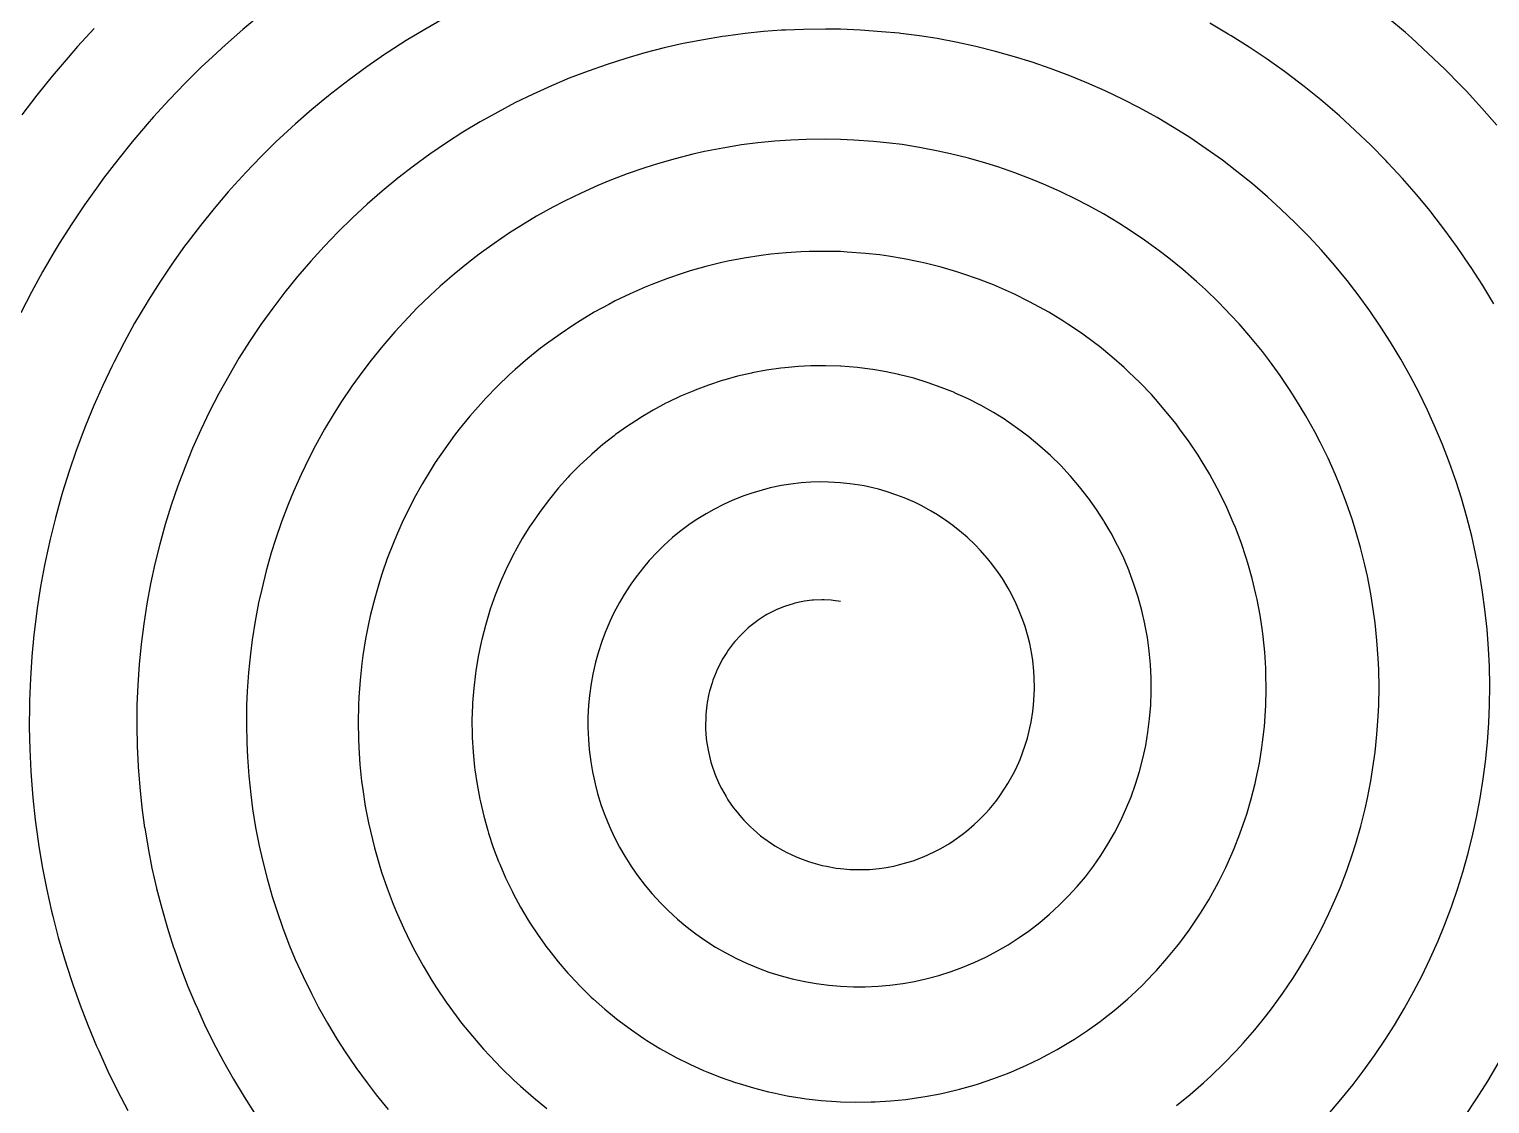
# Model space of a CAD drawing. Header units: inches. Extents: x -136 to 138, y -137 to 139.
# Drawn here: x -54.6 to 43.7, y -26.8 to 45.6 of the extents above; entities that cross this region are included whole.
import ezdxf

# ---------------------------------------------------------------- set-up
doc = ezdxf.new("R2010")
doc.units = ezdxf.units.IN
doc.header["$MEASUREMENT"] = 0
doc.linetypes.add('Continuous2', pattern=[0])
doc.layers.add('Unnamed Level 1', color=1, linetype='Continuous')

msp = doc.modelspace()

# ---------------------------------------------------------------- linework, layer by layer
at = {"layer": 'Unnamed Level 1', "color": 7, "linetype": 'Continuous2', "lineweight": -3}
for p, q in [((-39.041, 46.527), (-40.24, 45.532)), ((-26.712, 46.266), (-27.983, 45.545)), ((38.033, 45.325), (36.861, 46.321)), ((-50.253, 45.596), (-51.365, 44.38)), ((-40.24, 45.532), (-41.414, 44.506)), ((-27.983, 45.545), (-29.234, 44.789)), ((-6.421, 45.266), (-7.724, 45.093)), ((-5.175, 45.394), (-6.421, 45.266)), ((-3.979, 45.48), (-5.175, 45.394)), ((-3.7, 45.494), (-3.979, 45.48)), ((-2.501, 45.535), (-3.7, 45.494)), ((-1.001, 45.552), (-2.501, 45.535)), ((0, 45.553), (-1.001, 45.552)), ((1.34, 45.481), (0, 45.553)), ((2.77, 45.386), (1.34, 45.481)), ((3.961, 45.277), (2.77, 45.386)), ((4.07, 45.265), (3.961, 45.277)), ((5.316, 45.106), (4.07, 45.265)), ((26.111, 45.226), (24.866, 45.959)), ((38.444, 44.963), (38.033, 45.325)), ((-51.365, 44.38), (-52.013, 43.644)), ((-41.414, 44.506), (-42.561, 43.45)), ((-29.234, 44.789), (-30.465, 43.998)), ((-11.868, 44.293), (-13.167, 43.96)), ((-10.585, 44.582), (-11.868, 44.293)), ((-9.228, 44.847), (-10.585, 44.582)), ((-7.945, 45.06), (-9.228, 44.847)), ((-7.724, 45.093), (-7.945, 45.06)), ((6.502, 44.918), (5.316, 45.106)), ((7.874, 44.658), (6.502, 44.918)), ((9.114, 44.386), (7.874, 44.658)), ((10.427, 44.06), (9.114, 44.386)), ((26.3, 45.111), (26.111, 45.226)), ((27.522, 44.338), (26.3, 45.111)), ((28.72, 43.533), (27.522, 44.338)), ((39.58, 43.927), (38.444, 44.963)), ((-52.013, 43.644), (-53.076, 42.386)), ((-42.561, 43.45), (-43.016, 43.016)), ((-30.699, 43.843), (-31.903, 43.013)), ((-30.465, 43.998), (-30.699, 43.843)), ((-14.462, 43.587), (-15.718, 43.185)), ((-13.167, 43.96), (-14.462, 43.587)), ((11.71, 43.702), (10.427, 44.06)), ((12.91, 43.329), (11.71, 43.702)), ((14.179, 42.893), (12.91, 43.329)), ((29.896, 42.695), (28.72, 43.533)), ((40.688, 42.861), (39.58, 43.927)), ((-53.076, 42.386), (-54.11, 41.102)), ((-43.016, 43.016), (-44.125, 41.92)), ((-31.903, 43.013), (-33.085, 42.15)), ((-16.999, 42.734), (-18.267, 42.245)), ((-15.718, 43.185), (-16.999, 42.734)), ((15.439, 42.418), (14.179, 42.893)), ((16.597, 41.943), (15.439, 42.418)), ((30.07, 42.567), (29.896, 42.695)), ((31.218, 41.692), (30.07, 42.567)), ((41.768, 41.768), (40.688, 42.861)), ((-44.125, 41.92), (-45.205, 40.794)), ((-33.085, 42.15), (-34.244, 41.255)), ((-19.465, 41.743), (-20.7, 41.183)), ((-18.267, 42.245), (-19.465, 41.743)), ((17.825, 41.398), (16.597, 41.943)), ((19.034, 40.818), (17.825, 41.398)), ((32.341, 40.786), (31.218, 41.692)), ((42.143, 41.375), (41.768, 41.768)), ((43.184, 40.244), (42.143, 41.375)), ((-54.11, 41.102), (-55.112, 39.793)), ((-45.205, 40.794), (-46.257, 39.641)), ((-34.467, 41.076), (-35.596, 40.144)), ((-34.244, 41.255), (-34.467, 41.076)), ((-21.918, 40.586), (-23.079, 39.975)), ((-20.7, 41.183), (-21.918, 40.586)), ((20.141, 40.246), (19.034, 40.818)), ((33.438, 39.85), (32.341, 40.786)), ((-46.257, 39.641), (-46.676, 39.166)), ((-35.596, 40.144), (-36.699, 39.18)), ((-23.079, 39.975), (-24.263, 39.308)), ((21.314, 39.597), (20.141, 40.246)), ((22.467, 38.914), (21.314, 39.597)), ((33.597, 39.71), (33.438, 39.85)), ((34.664, 38.739), (33.597, 39.71)), ((44.194, 39.087), (43.184, 40.244)), ((-46.676, 39.166), (-47.685, 37.976)), ((-36.699, 39.18), (-37.776, 38.186)), ((-25.427, 38.606), (-26.534, 37.894)), ((-24.263, 39.308), (-25.427, 38.606)), ((23.515, 38.252), (22.467, 38.914)), ((35.703, 37.74), (34.664, 38.739)), ((-47.685, 37.976), (-48.665, 36.76)), ((-37.986, 37.986), (-39.03, 36.958)), ((-37.776, 38.186), (-37.986, 37.986)), ((-26.534, 37.894), (-27.655, 37.126)), ((-7.925, 37.549), (-9.163, 37.307)), ((-6.657, 37.755), (-7.925, 37.549)), ((-5.572, 37.899), (-6.657, 37.755)), ((-4.427, 38.015), (-5.572, 37.899)), ((-3.332, 38.089), (-4.427, 38.015)), ((-2.301, 38.125), (-3.332, 38.089)), ((-1.001, 38.136), (-2.301, 38.125)), ((0, 38.132), (-1.001, 38.136)), ((0.891, 38.08), (0, 38.132)), ((2.225, 37.987), (0.891, 38.08)), ((3.314, 37.882), (2.225, 37.987)), ((4.148, 37.776), (3.314, 37.882)), ((5.331, 37.589), (4.148, 37.776)), ((6.585, 37.345), (5.331, 37.589)), ((24.627, 37.504), (23.515, 38.252)), ((25.714, 36.724), (24.627, 37.504)), ((36.713, 36.713), (35.703, 37.74)), ((-48.665, 36.76), (-49.613, 35.518)), ((-39.03, 36.958), (-40.046, 35.901)), ((-27.655, 37.126), (-28.755, 36.324)), ((-12.326, 36.491), (-13.183, 36.219)), ((-11.14, 36.831), (-12.326, 36.491)), ((-9.949, 37.131), (-11.14, 36.831)), ((-9.163, 37.307), (-9.949, 37.131)), ((7.414, 37.161), (6.585, 37.345)), ((8.616, 36.861), (7.414, 37.161)), ((9.788, 36.528), (8.616, 36.861)), ((10.589, 36.276), (9.788, 36.528)), ((26.696, 35.976), (25.714, 36.724)), ((36.856, 36.562), (36.713, 36.713)), ((37.833, 35.503), (36.856, 36.562)), ((-49.613, 35.518), (-49.991, 35.004)), ((-40.046, 35.901), (-41.033, 34.816)), ((-29.8, 35.515), (-30.852, 34.651)), ((-28.755, 36.324), (-29.8, 35.515)), ((-14.358, 35.811), (-15.519, 35.365)), ((-13.183, 36.219), (-14.358, 35.811)), ((11.749, 35.876), (10.589, 36.276)), ((12.898, 35.437), (11.749, 35.876)), ((13.67, 35.118), (12.898, 35.437)), ((27.736, 35.135), (26.696, 35.976)), ((38.78, 34.418), (37.833, 35.503)), ((-49.991, 35.004), (-50.894, 33.73)), ((-41.228, 34.594), (-42.179, 33.478)), ((-41.033, 34.816), (-41.228, 34.594)), ((-30.852, 34.651), (-31.879, 33.755)), ((-17.466, 34.518), (-18.583, 33.972)), ((-16.333, 35.026), (-17.466, 34.518)), ((-15.519, 35.365), (-16.333, 35.026)), ((14.791, 34.618), (13.67, 35.118)), ((15.893, 34.083), (14.791, 34.618)), ((28.751, 34.264), (27.736, 35.135)), ((-50.894, 33.73), (-51.764, 32.432)), ((-42.179, 33.478), (-43.1, 32.335)), ((-31.879, 33.755), (-32.854, 32.854)), ((-19.375, 33.558), (-20.462, 32.952)), ((-18.583, 33.972), (-19.375, 33.558)), ((16.629, 33.7), (15.893, 34.083)), ((17.7, 33.106), (16.629, 33.7)), ((29.659, 33.437), (28.751, 34.264)), ((39.695, 33.308), (38.78, 34.418)), ((-32.854, 32.854), (-33.827, 31.9)), ((-20.462, 32.952), (-21.529, 32.31)), ((18.751, 32.477), (17.7, 33.106)), ((19.446, 32.035), (18.751, 32.477)), ((30.621, 32.51), (29.659, 33.437)), ((31.555, 31.555), (30.621, 32.51)), ((39.822, 33.149), (39.695, 33.308)), ((40.702, 32.011), (39.822, 33.149)), ((-51.764, 32.432), (-52.601, 31.112)), ((-43.1, 32.335), (-43.99, 31.168)), ((-33.827, 31.9), (-34.773, 30.918)), ((-22.285, 31.827), (-23.316, 31.127)), ((-21.529, 32.31), (-22.285, 31.827)), ((20.46, 31.35), (19.446, 32.035)), ((32.384, 30.656), (31.555, 31.555)), ((41.55, 30.848), (40.702, 32.011)), ((-52.936, 30.562), (-53.725, 29.213)), ((-52.601, 31.112), (-52.936, 30.562)), ((-44.167, 30.926), (-45.018, 29.73)), ((-43.99, 31.168), (-44.167, 30.926)), ((-34.773, 30.918), (-35.67, 29.93)), ((-23.316, 31.127), (-24.325, 30.393)), ((-3.654, 30.494), (-4.686, 30.392)), ((-2.673, 30.554), (-3.654, 30.494)), ((-2.1, 30.571), (-2.673, 30.554)), ((-1, 30.577), (-2.1, 30.571)), ((0, 30.566), (-1, 30.577)), ((0.451, 30.536), (0, 30.566)), ((1.68, 30.443), (0.451, 30.536)), ((21.449, 30.633), (20.46, 31.35)), ((22.099, 30.135), (21.449, 30.633)), ((33.26, 29.65), (32.384, 30.656)), ((42.364, 29.664), (41.55, 30.848)), ((-45.018, 29.73), (-45.837, 28.511)), ((-35.67, 29.93), (-36.557, 28.894)), ((-25.041, 29.842), (-26.008, 29.054)), ((-24.325, 30.393), (-25.041, 29.842)), ((-9.061, 29.567), (-10.126, 29.265)), ((-7.993, 29.829), (-9.061, 29.567)), ((-7.589, 29.917), (-7.993, 29.829)), ((-6.481, 30.131), (-7.589, 29.917)), ((-5.344, 30.308), (-6.481, 30.131)), ((-4.686, 30.392), (-5.344, 30.308)), ((2.655, 30.343), (1.68, 30.443)), ((3.231, 30.266), (2.655, 30.343)), ((4.29, 30.09), (3.231, 30.266)), ((5.271, 29.89), (4.29, 30.09)), ((5.706, 29.791), (5.271, 29.89)), ((6.783, 29.519), (5.706, 29.791)), ((7.828, 29.214), (6.783, 29.519)), ((23.048, 29.366), (22.099, 30.135)), ((34.106, 28.618), (33.26, 29.65)), ((42.474, 29.498), (42.364, 29.664)), ((-53.725, 29.213), (-54.479, 27.843)), ((-36.557, 28.894), (-37.414, 27.832)), ((-26.008, 29.054), (-26.95, 28.234)), ((-11.654, 28.758), (-12.695, 28.361)), ((-10.598, 29.117), (-11.654, 28.758)), ((-10.126, 29.265), (-10.598, 29.117)), ((8.248, 29.08), (7.828, 29.214)), ((9.283, 28.719), (8.248, 29.08)), ((10.308, 28.32), (9.283, 28.719)), ((23.97, 28.567), (23.048, 29.366)), ((24.569, 28.018), (23.97, 28.567)), ((34.85, 27.656), (34.106, 28.618)), ((43.251, 28.289), (42.474, 29.498)), ((-54.479, 27.843), (-55.199, 26.454)), ((-45.837, 28.511), (-46.622, 27.269)), ((-37.414, 27.832), (-38.225, 26.766)), ((-27.619, 27.619), (-28.515, 26.748)), ((-26.95, 28.234), (-27.619, 27.619)), ((-14.159, 27.729), (-15.162, 27.242)), ((-13.14, 28.178), (-14.159, 27.729)), ((-12.695, 28.361), (-13.14, 28.178)), ((10.709, 28.151), (10.308, 28.32)), ((11.71, 27.702), (10.709, 28.151)), ((12.691, 27.217), (11.71, 27.702)), ((25.446, 27.17), (24.569, 28.018)), ((35.634, 26.578), (34.85, 27.656)), ((43.993, 27.058), (43.251, 28.289)), ((-46.781, 27.009), (-47.525, 25.742)), ((-46.622, 27.269), (-46.781, 27.009)), ((-38.225, 26.766), (-39.02, 25.655)), ((-28.515, 26.748), (-29.383, 25.849)), ((-15.598, 27.017), (-16.576, 26.479)), ((-15.162, 27.242), (-15.598, 27.017)), ((13.072, 27.016), (12.691, 27.217)), ((14.027, 26.482), (13.072, 27.016)), ((26.294, 26.294), (25.446, 27.17)), ((36.386, 25.478), (35.634, 26.578)), ((-47.525, 25.742), (-48.234, 24.454)), ((-39.02, 25.655), (-39.782, 24.521)), ((-29.383, 25.849), (-30, 25.173)), ((-17.954, 25.641), (-18.883, 25.018)), ((-17.536, 25.905), (-17.954, 25.641)), ((-16.576, 26.479), (-17.536, 25.905)), ((14.962, 25.914), (14.027, 26.482)), ((15.319, 25.684), (14.962, 25.914)), ((16.223, 25.07), (15.319, 25.684)), ((26.84, 25.7), (26.294, 26.294)), ((27.638, 24.78), (26.84, 25.7)), ((-30, 25.173), (-30.818, 24.226)), ((-18.883, 25.018), (-19.79, 24.362)), ((17.102, 24.424), (16.223, 25.07)), ((28.406, 23.835), (27.638, 24.78)), ((37.04, 24.459), (36.386, 25.478)), ((-48.234, 24.454), (-48.909, 23.147)), ((-39.782, 24.521), (-40.5, 23.383)), ((-30.818, 24.226), (-31.605, 23.253)), ((-20.188, 24.059), (-21.06, 23.357)), ((-19.79, 24.362), (-20.188, 24.059)), ((17.434, 24.167), (17.102, 24.424)), ((18.278, 23.478), (17.434, 24.167)), ((28.893, 23.2), (28.406, 23.835)), ((37.727, 23.318), (37.04, 24.459)), ((-49.046, 22.871), (-49.678, 21.542)), ((-48.909, 23.147), (-49.046, 22.871)), ((-40.5, 23.383), (-41.195, 22.206)), ((-31.605, 23.253), (-32.164, 22.522)), ((-21.908, 22.623), (-22.282, 22.282)), ((-21.06, 23.357), (-21.908, 22.623)), ((-4.006, 22.719), (-4.991, 22.577)), ((-3.751, 22.749), (-4.006, 22.719)), ((-2.85, 22.833), (-3.751, 22.749)), ((-2.001, 22.875), (-2.85, 22.833)), ((-1.8, 22.879), (-2.001, 22.875)), ((-1, 22.879), (-1.8, 22.879)), ((0, 22.855), (-1, 22.879)), ((0.029, 22.853), (0, 22.855)), ((1.142, 22.757), (0.029, 22.853)), ((1.982, 22.66), (1.142, 22.757)), ((2.178, 22.632), (1.982, 22.66)), ((2.966, 22.499), (2.178, 22.632)), ((19.097, 22.758), (18.278, 23.478)), ((19.401, 22.477), (19.097, 22.758)), ((29.608, 22.215), (28.893, 23.2)), ((38.379, 22.158), (37.727, 23.318)), ((-41.195, 22.206), (-41.857, 21.008)), ((-32.164, 22.522), (-32.897, 21.506)), ((-22.282, 22.282), (-23.091, 21.505)), ((-7.963, 21.879), (-8.882, 21.578)), ((-7.851, 21.913), (-7.963, 21.879)), ((-6.926, 22.17), (-7.851, 21.913)), ((-5.999, 22.387), (-6.926, 22.17)), ((-5.949, 22.397), (-5.999, 22.387)), ((-4.991, 22.577), (-5.949, 22.397)), ((3.931, 22.293), (2.966, 22.499)), ((4.002, 22.276), (3.931, 22.293)), ((4.932, 22.034), (4.002, 22.276)), ((5.831, 21.76), (4.932, 22.034)), ((5.898, 21.738), (5.831, 21.76)), ((6.788, 21.422), (5.898, 21.738)), ((20.181, 21.718), (19.401, 22.477)), ((20.932, 20.932), (20.181, 21.718)), ((30.289, 21.208), (29.608, 22.215)), ((38.938, 21.091), (38.379, 22.158)), ((-49.678, 21.542), (-50.273, 20.197)), ((-41.857, 21.008), (-42.475, 19.807)), ((-32.897, 21.506), (-33.598, 20.466)), ((-23.873, 20.699), (-24.22, 20.323)), ((-23.091, 21.505), (-23.873, 20.699)), ((-10.773, 20.819), (-11.646, 20.402)), ((-9.885, 21.199), (-10.773, 20.819)), ((-9.787, 21.239), (-9.885, 21.199)), ((-8.882, 21.578), (-9.787, 21.239)), ((7.668, 21.067), (6.788, 21.422)), ((7.728, 21.041), (7.668, 21.067)), ((8.588, 20.648), (7.728, 21.041)), ((21.206, 20.629), (20.932, 20.932)), ((30.716, 20.538), (30.289, 21.208)), ((39.523, 19.896), (38.938, 21.091)), ((-50.273, 20.197), (-50.832, 18.835)), ((-42.475, 19.807), (-43.066, 18.572)), ((-34.094, 19.684), (-34.736, 18.607)), ((-33.598, 20.466), (-34.094, 19.684)), ((-24.22, 20.323), (-24.959, 19.477)), ((-12.603, 19.892), (-13.438, 19.399)), ((-11.749, 20.35), (-12.603, 19.892)), ((-11.646, 20.402), (-11.749, 20.35)), ((9.429, 20.22), (8.588, 20.648)), ((9.482, 20.191), (9.429, 20.22)), ((10.302, 19.725), (9.482, 20.191)), ((11.1, 19.226), (10.302, 19.725)), ((21.916, 19.806), (21.206, 20.629)), ((22.594, 18.959), (21.916, 19.806)), ((31.341, 19.496), (30.716, 20.538)), ((40.07, 18.685), (39.523, 19.896)), ((-50.832, 18.835), (-50.946, 18.543)), ((-24.959, 19.477), (-25.669, 18.604)), ((-14.351, 18.804), (-15.142, 18.239)), ((-13.539, 19.336), (-14.351, 18.804)), ((-13.438, 19.399), (-13.539, 19.336)), ((11.147, 19.196), (11.1, 19.226)), ((11.922, 18.662), (11.147, 19.196)), ((22.838, 18.638), (22.594, 18.959)), ((31.931, 18.435), (31.341, 19.496)), ((-50.946, 18.543), (-51.46, 17.163)), ((-43.066, 18.572), (-43.621, 17.32)), ((-34.736, 18.607), (-35.345, 17.509)), ((-25.985, 18.195), (-26.649, 17.286)), ((-25.669, 18.604), (-25.985, 18.195)), ((-15.242, 18.164), (-16.006, 17.563)), ((-15.142, 18.239), (-15.242, 18.164)), ((12.671, 18.096), (11.922, 18.662)), ((12.711, 18.065), (12.671, 18.096)), ((13.434, 17.467), (12.711, 18.065)), ((23.473, 17.758), (22.838, 18.638)), ((24.073, 16.856), (23.473, 17.758)), ((32.296, 17.735), (31.931, 18.435)), ((32.827, 16.644), (32.296, 17.735)), ((40.533, 17.579), (40.07, 18.685)), ((-51.46, 17.163), (-51.936, 15.77)), ((-43.621, 17.32), (-44.135, 16.064)), ((-35.345, 17.509), (-35.773, 16.681)), ((-26.649, 17.286), (-27.281, 16.353)), ((-16.843, 16.843), (-17.553, 16.175)), ((-16.746, 16.929), (-16.843, 16.843)), ((-16.006, 17.563), (-16.746, 16.929)), ((14.13, 16.84), (13.434, 17.467)), ((14.164, 16.808), (14.13, 16.84)), ((14.83, 16.151), (14.164, 16.808)), ((24.285, 16.519), (24.073, 16.856)), ((41.01, 16.339), (40.533, 17.579)), ((-51.936, 15.77), (-52.374, 14.363)), ((-44.135, 16.064), (-44.616, 14.781)), ((-35.773, 16.681), (-36.32, 15.551)), ((-27.563, 15.913), (-28.146, 14.948)), ((-27.281, 16.353), (-27.563, 15.913)), ((-17.553, 16.175), (-18.237, 15.477)), ((15.467, 15.467), (14.83, 16.151)), ((24.839, 15.589), (24.285, 16.519)), ((33.321, 15.538), (32.827, 16.644)), ((41.45, 15.086), (41.01, 16.339)), ((-44.616, 14.781), (-45.061, 13.484)), ((-36.32, 15.551), (-36.831, 14.402)), ((-28.146, 14.948), (-28.695, 13.962)), ((-18.329, 15.379), (-18.979, 14.651)), ((-18.237, 15.477), (-18.329, 15.379)), ((-3.967, 14.805), (-4.725, 14.647)), ((-3.338, 14.906), (-3.967, 14.805)), ((-2.643, 14.987), (-3.338, 14.906)), ((-2.005, 15.034), (-2.643, 14.987)), ((-1.317, 15.052), (-2.005, 15.034)), ((-0.799, 15.041), (-1.317, 15.052)), ((0, 15), (-0.799, 15.041)), ((0.62, 14.929), (0, 15)), ((1.298, 14.832), (0.62, 14.929)), ((1.594, 14.779), (1.298, 14.832)), ((2.18, 14.651), (1.594, 14.779)), ((15.494, 15.436), (15.467, 15.467)), ((16.099, 14.725), (15.494, 15.436)), ((25.358, 14.64), (24.839, 15.589)), ((33.621, 14.814), (33.321, 15.538)), ((34.054, 13.682), (33.621, 14.814)), ((41.812, 13.95), (41.45, 15.086)), ((-52.464, 14.058), (-52.856, 12.637)), ((-52.374, 14.363), (-52.464, 14.058)), ((-36.831, 14.402), (-37.188, 13.535)), ((-28.695, 13.962), (-28.94, 13.495)), ((-19.687, 13.785), (-20.273, 13)), ((-19.601, 13.894), (-19.687, 13.785)), ((-18.979, 14.651), (-19.601, 13.894)), ((-7.3, 13.796), (-7.827, 13.557)), ((-6.57, 14.089), (-7.3, 13.796)), ((-6.032, 14.278), (-6.57, 14.089)), ((-5.28, 14.505), (-6.032, 14.278)), ((-4.725, 14.647), (-5.28, 14.505)), ((2.566, 14.553), (2.18, 14.651)), ((3.078, 14.407), (2.566, 14.553)), ((3.796, 14.167), (3.078, 14.407)), ((4.278, 13.982), (3.796, 14.167)), ((4.978, 13.678), (4.278, 13.982)), ((16.672, 13.99), (16.099, 14.725)), ((16.694, 13.96), (16.672, 13.99)), ((17.234, 13.201), (16.694, 13.96)), ((25.537, 14.291), (25.358, 14.64)), ((26.007, 13.318), (25.537, 14.291)), ((42.179, 12.675), (41.812, 13.95)), ((-45.061, 13.484), (-45.465, 12.182)), ((-37.188, 13.535), (-37.634, 12.36)), ((-28.94, 13.495), (-29.438, 12.481)), ((-20.273, 13), (-20.827, 12.191)), ((-9.042, 12.913), (-9.714, 12.494)), ((-8.532, 13.2), (-9.042, 12.913)), ((-7.827, 13.557), (-8.532, 13.2)), ((5.439, 13.453), (4.978, 13.678)), ((6.104, 13.091), (5.439, 13.453)), ((6.537, 12.831), (6.104, 13.091)), ((7.167, 12.413), (6.537, 12.831)), ((17.739, 12.421), (17.234, 13.201)), ((26.44, 12.329), (26.007, 13.318)), ((34.45, 12.539), (34.054, 13.682)), ((-52.856, 12.637), (-53.209, 11.206)), ((-45.465, 12.182), (-45.833, 10.861)), ((-37.634, 12.36), (-38.044, 11.17)), ((-29.438, 12.481), (-29.9, 11.449)), ((-20.906, 12.07), (-21.423, 11.235)), ((-20.827, 12.191), (-20.906, 12.07)), ((-10.203, 12.159), (-10.839, 11.681)), ((-9.714, 12.494), (-10.203, 12.159)), ((7.569, 12.12), (7.167, 12.413)), ((8.158, 11.65), (7.569, 12.12)), ((17.756, 12.394), (17.739, 12.421)), ((18.225, 11.592), (17.756, 12.394)), ((26.587, 11.971), (26.44, 12.329)), ((26.969, 10.962), (26.587, 11.971)), ((34.684, 11.797), (34.45, 12.539)), ((42.507, 11.39), (42.179, 12.675)), ((-53.209, 11.206), (-53.523, 9.765)), ((-45.833, 10.861), (-46.163, 9.529)), ((-38.044, 11.17), (-38.326, 10.269)), ((-30.105, 10.957), (-30.513, 9.902)), ((-29.9, 11.449), (-30.105, 10.957)), ((-21.423, 11.235), (-21.905, 10.379)), ((-11.301, 11.301), (-11.894, 10.767)), ((-10.839, 11.681), (-11.301, 11.301)), ((8.528, 11.327), (8.158, 11.65)), ((9.07, 10.81), (8.528, 11.327)), ((18.659, 10.773), (18.225, 11.592)), ((27.314, 9.941), (26.969, 10.962)), ((35.016, 10.633), (34.684, 11.797)), ((42.768, 10.232), (42.507, 11.39)), ((-38.326, 10.269), (-38.668, 9.058)), ((-30.513, 9.902), (-30.884, 8.832)), ((-21.976, 10.247), (-22.418, 9.369)), ((-21.905, 10.379), (-21.976, 10.247)), ((-12.326, 10.343), (-12.873, 9.758)), ((-11.894, 10.767), (-12.326, 10.343)), ((9.406, 10.46), (9.07, 10.81)), ((9.899, 9.899), (9.406, 10.46)), ((10.199, 9.527), (9.899, 9.899)), ((18.672, 10.749), (18.659, 10.773)), ((19.069, 9.912), (18.672, 10.749)), ((19.428, 9.06), (19.069, 9.912)), ((27.427, 9.577), (27.314, 9.941)), ((35.31, 9.461), (35.016, 10.633)), ((43.022, 8.931), (42.768, 10.232)), ((-53.587, 9.449), (-53.854, 7.999)), ((-53.523, 9.765), (-53.587, 9.449)), ((-46.163, 9.529), (-46.453, 8.191)), ((-38.668, 9.058), (-38.973, 7.835)), ((-22.418, 9.369), (-22.825, 8.472)), ((-13.27, 9.292), (-13.765, 8.659)), ((-12.873, 9.758), (-13.27, 9.292)), ((10.64, 8.928), (10.199, 9.527)), ((10.902, 8.536), (10.64, 8.928)), ((19.437, 9.039), (19.428, 9.06)), ((19.758, 8.172), (19.437, 9.039)), ((27.719, 8.54), (27.427, 9.577)), ((35.477, 8.707), (35.31, 9.461)), ((43.237, 7.624), (43.022, 8.931)), ((-53.854, 7.999), (-54.081, 6.54)), ((-46.453, 8.191), (-46.705, 6.841)), ((-31.047, 8.319), (-31.362, 7.231)), ((-30.884, 8.832), (-31.047, 8.319)), ((-22.886, 8.33), (-23.251, 7.414)), ((-22.825, 8.472), (-22.886, 8.33)), ((-14.124, 8.155), (-14.563, 7.478)), ((-13.765, 8.659), (-14.124, 8.155)), ((11.286, 7.903), (10.902, 8.536)), ((11.51, 7.495), (11.286, 7.903)), ((20.042, 7.295), (19.758, 8.172)), ((27.973, 7.495), (27.719, 8.54)), ((35.707, 7.521), (35.477, 8.707)), ((-39.176, 6.908), (-39.412, 5.669)), ((-38.973, 7.835), (-39.176, 6.908)), ((-31.362, 7.231), (-31.638, 6.13)), ((-23.251, 7.414), (-23.579, 6.482)), ((-14.88, 6.939), (-15.259, 6.224)), ((-14.563, 7.478), (-14.88, 6.939)), ((-2.546, 6.995), (-3.077, 6.879)), ((-2.426, 7.016), (-2.546, 6.995)), ((-1.898, 7.083), (-2.426, 7.016)), ((-1.807, 7.091), (-1.898, 7.083)), ((-1.254, 7.113), (-1.807, 7.091)), ((-1.089, 7.111), (-1.254, 7.113)), ((-0.62, 7.084), (-1.089, 7.111)), ((-0.495, 7.071), (-0.62, 7.084)), ((0, 7), (-0.495, 7.071)), ((11.836, 6.833), (11.51, 7.495)), ((20.047, 7.278), (20.042, 7.295)), ((20.291, 6.389), (20.047, 7.278)), ((28.052, 7.127), (27.973, 7.495)), ((28.253, 6.071), (28.052, 7.127)), ((35.897, 6.33), (35.707, 7.521)), ((43.395, 6.453), (43.237, 7.624)), ((-54.081, 6.54), (-54.269, 5.076)), ((-46.705, 6.841), (-46.918, 5.484)), ((-31.638, 6.13), (-31.757, 5.6)), ((-23.628, 6.331), (-23.912, 5.385)), ((-23.579, 6.482), (-23.628, 6.331)), ((-15.259, 6.224), (-15.531, 5.653)), ((-5.071, 6.043), (-5.54, 5.74)), ((-4.951, 6.113), (-5.071, 6.043)), ((-4.461, 6.371), (-4.951, 6.113)), ((-4.341, 6.428), (-4.461, 6.371)), ((-3.833, 6.64), (-4.341, 6.428)), ((-3.713, 6.683), (-3.833, 6.64)), ((-3.193, 6.848), (-3.713, 6.683)), ((-3.077, 6.879), (-3.193, 6.848)), ((12.02, 6.414), (11.836, 6.833)), ((12.286, 5.729), (12.02, 6.414)), ((20.496, 5.492), (20.291, 6.389)), ((28.414, 5.01), (28.253, 6.071)), ((35.997, 5.569), (35.897, 6.33)), ((43.534, 5.137), (43.395, 6.453)), ((-54.269, 5.076), (-54.305, 4.751)), ((-46.918, 5.484), (-47.091, 4.12)), ((-39.412, 5.669), (-39.609, 4.423)), ((-31.757, 5.6), (-31.976, 4.486)), ((-23.912, 5.385), (-24.158, 4.426)), ((-15.531, 5.653), (-15.847, 4.905)), ((-6.213, 5.214), (-6.627, 4.827)), ((-6.1, 5.311), (-6.213, 5.214)), ((-5.657, 5.657), (-6.1, 5.311)), ((-5.54, 5.74), (-5.657, 5.657)), ((12.43, 5.301), (12.286, 5.729)), ((12.634, 4.598), (12.43, 5.301)), ((20.498, 5.479), (20.496, 5.492)), ((20.663, 4.575), (20.498, 5.479)), ((28.46, 4.642), (28.414, 5.01)), ((36.122, 4.37), (35.997, 5.569)), ((43.634, 3.817), (43.534, 5.137)), ((-54.305, 4.751), (-54.445, 3.282)), ((-47.091, 4.12), (-47.224, 2.752)), ((-39.609, 4.423), (-39.732, 3.476)), ((-31.976, 4.486), (-32.156, 3.364)), ((-24.195, 4.266), (-24.396, 3.297)), ((-24.158, 4.426), (-24.195, 4.266)), ((-16.07, 4.306), (-16.32, 3.531)), ((-15.847, 4.905), (-16.07, 4.306)), ((-7.217, 4.167), (-7.56, 3.707)), ((-7.115, 4.291), (-7.217, 4.167)), ((-6.735, 4.716), (-7.115, 4.291)), ((-6.627, 4.827), (-6.735, 4.716)), ((12.739, 4.166), (12.634, 4.598)), ((12.879, 3.451), (12.739, 4.166)), ((20.789, 3.666), (20.663, 4.575)), ((28.568, 3.575), (28.46, 4.642)), ((36.207, 3.168), (36.122, 4.37)), ((-54.445, 3.282), (-54.544, 1.808)), ((-39.732, 3.476), (-39.859, 2.22)), ((-32.156, 3.364), (-32.229, 2.82)), ((-24.396, 3.297), (-24.558, 2.318)), ((-16.32, 3.531), (-16.491, 2.908)), ((-7.956, 3.077), (-8.04, 2.926)), ((-7.653, 3.569), (-7.956, 3.077)), ((-7.56, 3.707), (-7.653, 3.569)), ((12.945, 3.017), (12.879, 3.451)), ((13.021, 2.296), (12.945, 3.017)), ((20.79, 3.658), (20.789, 3.666)), ((20.875, 2.745), (20.79, 3.658)), ((28.636, 2.505), (28.568, 3.575)), ((36.24, 2.407), (36.207, 3.168)), ((43.689, 2.644), (43.634, 3.817)), ((-47.224, 2.752), (-47.318, 1.38)), ((-39.859, 2.22), (-39.947, 0.96)), ((-32.229, 2.82), (-32.35, 1.689)), ((-24.582, 2.151), (-24.698, 1.165)), ((-24.558, 2.318), (-24.582, 2.151)), ((-16.673, 2.111), (-16.791, 1.469)), ((-16.491, 2.908), (-16.673, 2.111)), ((-8.371, 2.243), (-8.585, 1.698)), ((-8.299, 2.406), (-8.371, 2.243)), ((-8.04, 2.926), (-8.299, 2.406)), ((13.048, 1.865), (13.021, 2.296)), ((20.921, 1.83), (20.875, 2.745)), ((28.65, 2.14), (28.636, 2.505)), ((28.664, 1.069), (28.65, 2.14)), ((36.26, 1.203), (36.24, 2.407)), ((43.713, 1.321), (43.689, 2.644)), ((-54.544, 1.808), (-54.604, 0.332)), ((-47.318, 1.38), (-47.372, 0)), ((-32.35, 1.689), (-32.432, 0.554)), ((-24.698, 1.165), (-24.774, 0.174)), ((-16.791, 1.469), (-16.902, 0.657)), ((-8.644, 1.524), (-8.81, 0.959)), ((-8.585, 1.698), (-8.644, 1.524)), ((13.061, 1.143), (13.048, 1.865)), ((13.05, 0.717), (13.061, 1.143)), ((20.921, 1.827), (20.921, 1.83)), ((20.926, 0.912), (20.921, 1.827)), ((28.638, 0), (28.664, 1.069)), ((36.24, 0), (36.26, 1.203)), ((43.697, 0), (43.713, 1.321)), ((-54.604, 0.332), (-54.612, 0)), ((-39.947, 0.96), (-39.987, 0)), ((-32.432, 0.554), (-32.457, 0)), ((-24.783, 0), (-24.812, -0.994)), ((-24.774, 0.174), (-24.783, 0)), ((-16.964, 0), (-17.004, -0.821)), ((-16.902, 0.657), (-16.964, 0)), ((-9, 0), (-9.064, -0.593)), ((-8.971, 0.193), (-9, 0)), ((-8.855, 0.775), (-8.971, 0.193)), ((-8.81, 0.959), (-8.855, 0.775)), ((13, 0), (13.05, 0.717)), ((20.891, 0), (20.926, 0.912)), ((28.62, -0.36), (28.638, 0)), ((36.207, -0.755), (36.24, 0)), ((43.65, -1.168), (43.697, 0)), ((-54.612, 0), (-54.623, -1.477)), ((-47.372, 0), (-47.385, -1.376)), ((-39.987, 0), (-40.004, -1.264)), ((-32.457, 0), (-32.479, -1.138)), ((-17.004, -0.821), (-17.008, -1.488)), ((-9.076, -0.794), (-9.087, -1.395)), ((-9.064, -0.593), (-9.076, -0.794)), ((12.84, -1.123), (12.952, -0.416)), ((12.952, -0.416), (13, 0)), ((20.703, -1.811), (20.817, -0.908)), ((20.817, -0.908), (20.891, 0)), ((28.541, -1.426), (28.62, -0.36)), ((36.122, -1.954), (36.207, -0.755)), ((-54.623, -1.477), (-54.593, -2.955)), ((-47.385, -1.376), (-47.359, -2.752)), ((-40.004, -1.264), (-39.982, -2.529)), ((-32.479, -1.138), (-32.462, -2.278)), ((-24.812, -0.994), (-24.801, -1.99)), ((-17.008, -1.488), (-16.976, -2.312)), ((-9.087, -1.395), (-9.082, -1.601)), ((-9.082, -1.601), (-9.04, -2.204)), ((12.584, -2.219), (12.757, -1.527)), ((12.757, -1.527), (12.84, -1.123)), ((20.551, -2.702), (20.703, -1.811)), ((28.422, -2.487), (28.541, -1.426)), ((35.998, -3.149), (36.122, -1.954)), ((43.559, -2.486), (43.65, -1.168)), ((-47.359, -2.752), (-47.293, -4.128)), ((-39.982, -2.529), (-39.937, -3.494)), ((-32.462, -2.278), (-32.438, -2.838)), ((-32.438, -2.838), (-32.361, -3.976)), ((-24.801, -1.99), (-24.795, -2.169)), ((-24.795, -2.169), (-24.737, -3.164)), ((-16.976, -2.312), (-16.921, -2.984)), ((-9.04, -2.204), (-9.015, -2.416)), ((-9.015, -2.416), (-8.919, -3.016)), ((12.235, -3.278), (12.468, -2.608)), ((12.468, -2.608), (12.584, -2.219)), ((20.359, -3.59), (20.551, -2.702)), ((28.203, -3.891), (28.374, -2.839)), ((28.374, -2.839), (28.422, -2.487)), ((43.428, -3.799), (43.559, -2.486)), ((-54.593, -2.955), (-54.524, -4.433)), ((-39.937, -3.494), (-39.844, -4.756)), ((-24.737, -3.164), (-24.64, -4.158)), ((-16.921, -2.984), (-16.817, -3.805)), ((-16.817, -3.805), (-16.702, -4.475)), ((-8.919, -3.016), (-8.875, -3.23)), ((-8.875, -3.23), (-8.725, -3.823)), ((-8.725, -3.823), (-8.66, -4.038)), ((11.798, -4.294), (12.088, -3.65)), ((12.088, -3.65), (12.235, -3.278)), ((20.132, -4.457), (20.359, -3.59)), ((27.992, -4.936), (28.203, -3.891)), ((35.711, -5.079), (35.9, -3.893)), ((35.9, -3.893), (35.998, -3.149)), ((43.28, -4.954), (43.428, -3.799)), ((-54.524, -4.433), (-54.503, -4.768)), ((-54.503, -4.768), (-54.384, -6.242)), ((-47.293, -4.128), (-47.292, -4.138)), ((-47.292, -4.138), (-47.186, -5.511)), ((-39.844, -4.756), (-39.711, -6.016)), ((-32.361, -3.976), (-32.244, -5.112)), ((-24.64, -4.158), (-24.617, -4.341)), ((-24.617, -4.341), (-24.473, -5.329)), ((-16.702, -4.475), (-16.526, -5.287)), ((-8.66, -4.038), (-8.457, -4.619)), ((-8.457, -4.619), (-8.372, -4.833)), ((-8.372, -4.833), (-8.116, -5.397)), ((11.278, -5.259), (11.622, -4.645)), ((11.622, -4.645), (11.798, -4.294)), ((19.863, -5.322), (20.132, -4.457)), ((-47.186, -5.511), (-47.039, -6.881)), ((-32.244, -5.112), (-32.171, -5.673)), ((-32.171, -5.673), (-31.995, -6.801)), ((-24.473, -5.329), (-24.288, -6.312)), ((-16.526, -5.287), (-16.351, -5.951)), ((-8.116, -5.397), (-8.009, -5.608)), ((-8.009, -5.608), (-7.704, -6.151)), ((10.681, -6.167), (11.075, -5.588)), ((11.075, -5.588), (11.278, -5.259)), ((19.563, -6.16), (19.863, -5.322)), ((27.652, -6.309), (27.914, -5.277)), ((27.914, -5.277), (27.992, -4.936)), ((35.483, -6.257), (35.711, -5.079)), ((43.075, -6.257), (43.28, -4.954)), ((-54.384, -6.242), (-54.226, -7.714)), ((-47.039, -6.881), (-46.853, -8.248)), ((-39.711, -6.016), (-39.582, -6.979)), ((-31.995, -6.801), (-31.778, -7.924)), ((-24.288, -6.312), (-24.249, -6.497)), ((-24.249, -6.497), (-24.018, -7.472)), ((-16.351, -5.951), (-16.104, -6.747)), ((-16.104, -6.747), (-15.869, -7.4)), ((-7.704, -6.151), (-7.575, -6.356)), ((-7.575, -6.356), (-7.221, -6.873)), ((-7.221, -6.873), (-7.071, -7.071)), ((10.012, -7.01), (10.453, -6.471)), ((10.453, -6.471), (10.681, -6.167)), ((19.221, -6.996), (19.563, -6.16)), ((27.352, -7.329), (27.652, -6.309)), ((35.321, -6.983), (35.483, -6.257)), ((42.83, -7.552), (43.075, -6.257)), ((-54.226, -7.714), (-54.028, -9.18)), ((-39.582, -6.979), (-39.379, -8.23)), ((-24.018, -7.472), (-23.748, -8.437)), ((-15.869, -7.4), (-15.552, -8.173)), ((-7.071, -7.071), (-6.67, -7.557)), ((-6.67, -7.557), (-6.499, -7.746)), ((-6.499, -7.746), (-6.054, -8.196)), ((9.01, -8.036), (9.278, -7.785)), ((9.278, -7.785), (9.763, -7.289)), ((9.763, -7.289), (10.012, -7.01)), ((18.44, -8.599), (18.852, -7.798)), ((18.852, -7.798), (19.221, -6.996)), ((26.896, -8.66), (27.247, -7.657)), ((27.247, -7.657), (27.352, -7.329)), ((35.03, -8.146), (35.321, -6.983)), ((42.584, -8.683), (42.83, -7.552)), ((-46.853, -8.248), (-46.851, -8.261)), ((-46.851, -8.261), (-46.625, -9.621)), ((-39.379, -8.23), (-39.137, -9.475)), ((-31.778, -7.924), (-31.656, -8.482)), ((-31.656, -8.482), (-31.381, -9.593)), ((-23.748, -8.437), (-23.691, -8.623)), ((-23.691, -8.623), (-23.375, -9.575)), ((-15.552, -8.173), (-15.258, -8.809)), ((-15.258, -8.809), (-14.874, -9.554)), ((-6.054, -8.196), (-5.863, -8.374)), ((-5.863, -8.374), (-5.378, -8.785)), ((-5.378, -8.785), (-5.167, -8.949)), ((7.642, -9.107), (8.201, -8.708)), ((8.201, -8.708), (8.485, -8.485)), ((8.485, -8.485), (9.01, -8.036)), ((18.005, -9.359), (18.44, -8.599)), ((26.509, -9.648), (26.896, -8.66)), ((34.701, -9.298), (35.03, -8.146)), ((42.266, -9.962), (42.584, -8.683)), ((-54.028, -9.18), (-53.977, -9.518)), ((-53.977, -9.518), (-53.731, -10.977)), ((-46.625, -9.621), (-46.359, -10.975)), ((-39.137, -9.475), (-38.923, -10.429)), ((-31.381, -9.593), (-31.067, -10.694)), ((-23.375, -9.575), (-23.021, -10.515)), ((-14.874, -9.554), (-14.522, -10.168)), ((-5.167, -8.949), (-4.644, -9.318)), ((-4.644, -9.318), (-4.414, -9.466)), ((-4.414, -9.466), (-3.858, -9.789)), ((-3.858, -9.789), (-3.61, -9.919)), ((5.833, -10.104), (6.448, -9.811)), ((6.448, -9.811), (6.755, -9.648)), ((6.755, -9.648), (7.345, -9.301)), ((7.345, -9.301), (7.642, -9.107)), ((17.526, -10.118), (18.005, -9.359)), ((26.377, -9.961), (26.509, -9.648)), ((34.479, -10.002), (34.701, -9.298)), ((-38.923, -10.429), (-38.611, -11.659)), ((-31.067, -10.694), (-30.895, -11.245)), ((-23.021, -10.515), (-22.946, -10.7)), ((-22.946, -10.7), (-22.548, -11.623)), ((-14.522, -10.168), (-14.072, -10.878)), ((-3.61, -9.919), (-3.024, -10.194)), ((-3.024, -10.194), (-2.761, -10.303)), ((-2.761, -10.303), (-2.15, -10.526)), ((-2.15, -10.526), (-1.872, -10.614)), ((-1.872, -10.614), (-1.24, -10.783)), ((-1.24, -10.783), (-0.949, -10.847)), ((3.593, -10.827), (3.914, -10.754)), ((3.914, -10.754), (4.564, -10.576)), ((4.564, -10.576), (4.884, -10.473)), ((4.884, -10.473), (5.519, -10.237)), ((5.519, -10.237), (5.833, -10.104)), ((17.03, -10.832), (17.526, -10.118)), ((25.941, -10.928), (26.377, -9.961)), ((34.088, -11.134), (34.479, -10.002)), ((41.91, -11.23), (42.266, -9.962)), ((-53.731, -10.977), (-53.445, -12.43)), ((-46.359, -10.975), (-46.055, -12.322)), ((-38.611, -11.659), (-38.261, -12.88)), ((-30.895, -11.245), (-30.524, -12.329)), ((-22.548, -11.623), (-22.112, -12.531)), ((-14.072, -10.878), (-13.664, -11.465)), ((-13.664, -11.465), (-13.152, -12.136)), ((-0.949, -10.847), (-0.301, -10.961)), ((-0.301, -10.961), (0, -11)), ((0, -11), (0.658, -11.056)), ((0.658, -11.056), (0.968, -11.069)), ((0.968, -11.069), (1.633, -11.067)), ((1.633, -11.067), (1.949, -11.052)), ((1.949, -11.052), (2.614, -10.991)), ((2.614, -10.991), (2.933, -10.947)), ((2.933, -10.947), (3.593, -10.827)), ((15.937, -12.207), (16.488, -11.545)), ((16.488, -11.545), (17.03, -10.832)), ((25.47, -11.877), (25.941, -10.928)), ((33.66, -12.251), (34.088, -11.134)), ((41.567, -12.329), (41.91, -11.23)), ((-53.445, -12.43), (-53.12, -13.875)), ((-46.055, -12.322), (-46.05, -12.339)), ((-46.05, -12.339), (-45.706, -13.676)), ((-30.524, -12.329), (-30.114, -13.401)), ((-22.112, -12.531), (-22.019, -12.713)), ((-22.019, -12.713), (-21.54, -13.599)), ((-13.152, -12.136), (-12.69, -12.69)), ((-12.69, -12.69), (-12.12, -13.315)), ((15.335, -12.868), (15.937, -12.207)), ((24.796, -13.096), (25.314, -12.172)), ((25.314, -12.172), (25.47, -11.877)), ((33.379, -12.928), (33.66, -12.251)), ((41.139, -13.574), (41.567, -12.329)), ((-45.706, -13.676), (-45.323, -15.003)), ((-38.261, -12.88), (-37.963, -13.817)), ((-30.114, -13.401), (-29.892, -13.939)), ((-21.54, -13.599), (-21.026, -14.467)), ((-12.12, -13.315), (-11.605, -13.831)), ((14.078, -14.078), (14.733, -13.474)), ((14.733, -13.474), (15.335, -12.868)), ((24.245, -13.998), (24.796, -13.096)), ((32.892, -14.02), (33.379, -12.928)), ((40.675, -14.804), (41.139, -13.574)), ((-53.12, -13.875), (-53.038, -14.211)), ((-53.038, -14.211), (-52.665, -15.645)), ((-37.963, -13.817), (-37.544, -15.017)), ((-29.892, -13.939), (-29.427, -14.988)), ((-21.026, -14.467), (-20.915, -14.645)), ((-20.915, -14.645), (-20.36, -15.488)), ((-11.605, -13.831), (-10.981, -14.405)), ((-10.981, -14.405), (-10.418, -14.879)), ((12.727, -15.168), (13.431, -14.625)), ((13.431, -14.625), (14.078, -14.078)), ((23.472, -15.147), (24.067, -14.274)), ((24.067, -14.274), (24.245, -13.998)), ((32.369, -15.094), (32.892, -14.02)), ((-52.665, -15.645), (-52.253, -17.069)), ((-45.323, -15.003), (-44.902, -16.319)), ((-37.544, -15.017), (-37.088, -16.204)), ((-29.427, -14.988), (-28.925, -16.022)), ((-20.36, -15.488), (-19.77, -16.31)), ((-10.418, -14.879), (-9.744, -15.398)), ((-9.744, -15.398), (-9.137, -15.825)), ((11.294, -16.13), (12.041, -15.652)), ((12.041, -15.652), (12.727, -15.168)), ((22.845, -15.996), (23.472, -15.147)), ((32.033, -15.739), (32.369, -15.094)), ((40.239, -15.864), (40.675, -14.804)), ((-44.902, -16.319), (-44.895, -16.34)), ((-44.895, -16.34), (-44.435, -17.643)), ((-37.088, -16.204), (-36.707, -17.117)), ((-28.925, -16.022), (-28.655, -16.544)), ((-28.655, -16.544), (-28.099, -17.55)), ((-19.77, -16.31), (-19.641, -16.481)), ((-19.641, -16.481), (-19.013, -17.274)), ((-9.137, -15.825), (-8.417, -16.284)), ((-8.417, -16.284), (-7.769, -16.66)), ((-7.769, -16.66), (-7.01, -17.056)), ((9.791, -16.959), (10.574, -16.549)), ((10.574, -16.549), (11.294, -16.13)), ((21.979, -17.068), (22.646, -16.252)), ((22.646, -16.252), (22.845, -15.996)), ((31.453, -16.782), (32.033, -15.739)), ((39.706, -17.066), (40.239, -15.864)), ((-52.253, -17.069), (-51.803, -18.482)), ((-44.435, -17.643), (-43.937, -18.933)), ((-36.707, -17.117), (-36.185, -18.277)), ((-28.099, -17.55), (-27.508, -18.538)), ((-19.013, -17.274), (-18.353, -18.043)), ((-7.01, -17.056), (-6.324, -17.376)), ((-6.324, -17.376), (-5.531, -17.705)), ((7.461, -17.93), (8.23, -17.649)), ((8.23, -17.649), (9.043, -17.31)), ((9.043, -17.31), (9.791, -16.959)), ((21.282, -17.858), (21.979, -17.068)), ((30.839, -17.805), (31.453, -16.782)), ((39.136, -18.25), (39.706, -17.066)), ((-51.803, -18.482), (-51.691, -18.814)), ((-36.185, -18.277), (-35.627, -19.421)), ((-27.508, -18.538), (-27.19, -19.039)), ((-18.353, -18.043), (-18.206, -18.206)), ((-18.206, -18.206), (-17.509, -18.942)), ((-5.531, -17.705), (-4.814, -17.967)), ((-4.814, -17.967), (-3.993, -18.226)), ((-3.993, -18.226), (-3.249, -18.425)), ((-3.249, -18.425), (-2.406, -18.612)), ((-2.406, -18.612), (-1.64, -18.747)), ((4.191, -18.74), (4.984, -18.599)), ((4.984, -18.599), (5.839, -18.408)), ((5.839, -18.408), (6.623, -18.196)), ((6.623, -18.196), (7.461, -17.93)), ((20.331, -18.844), (21.065, -18.091)), ((21.065, -18.091), (21.282, -17.858)), ((29.783, -19.401), (30.451, -18.413)), ((30.451, -18.413), (30.839, -17.805)), ((38.613, -19.262), (39.136, -18.25)), ((-51.691, -18.814), (-51.194, -20.211)), ((-43.937, -18.933), (-43.402, -20.209)), ((-35.627, -19.421), (-35.165, -20.303)), ((-27.19, -19.039), (-26.547, -19.994)), ((-17.509, -18.942), (-16.783, -19.652)), ((-16.783, -19.652), (-16.619, -19.805)), ((-1.64, -18.747), (-0.781, -18.86)), ((-0.781, -18.86), (0, -18.928)), ((0, -18.928), (0.868, -18.965)), ((0.868, -18.965), (1.659, -18.964)), ((1.659, -18.964), (2.53, -18.925)), ((2.53, -18.925), (3.325, -18.855)), ((3.325, -18.855), (4.191, -18.74)), ((19.337, -19.779), (19.569, -19.569)), ((19.569, -19.569), (20.331, -18.844)), ((29.084, -20.365), (29.783, -19.401)), ((37.977, -20.411), (38.613, -19.262)), ((-51.194, -20.211), (-50.659, -21.595)), ((-43.402, -20.209), (-43.391, -20.234)), ((-43.391, -20.234), (-42.819, -21.493)), ((-35.165, -20.303), (-34.543, -21.414)), ((-26.547, -19.994), (-25.871, -20.928)), ((-16.619, -19.805), (-15.859, -20.48)), ((-15.859, -20.48), (-15.072, -21.125)), ((17.72, -21.118), (18.541, -20.464)), ((18.541, -20.464), (19.337, -19.779)), ((28.648, -20.932), (29.084, -20.365)), ((37.307, -21.539), (37.977, -20.411)), ((-50.659, -21.595), (-50.086, -22.964)), ((-42.819, -21.493), (-42.21, -22.736)), ((-34.543, -21.414), (-33.886, -22.507)), ((-25.871, -20.928), (-25.508, -21.403)), ((-25.508, -21.403), (-24.783, -22.301)), ((-15.072, -21.125), (-14.891, -21.266)), ((-14.891, -21.266), (-14.073, -21.873)), ((16.623, -21.916), (17.475, -21.303)), ((17.475, -21.303), (17.72, -21.118)), ((27.898, -21.857), (28.648, -20.932)), ((36.701, -22.498), (37.307, -21.539)), ((-33.886, -22.507), (-33.346, -23.349)), ((-24.783, -22.301), (-24.027, -23.173)), ((-14.073, -21.873), (-13.231, -22.448)), ((-13.231, -22.448), (-13.034, -22.576)), ((-13.034, -22.576), (-12.165, -23.11)), ((15.494, -22.655), (15.751, -22.494)), ((15.751, -22.494), (16.623, -21.916)), ((27.118, -22.754), (27.898, -21.857)), ((35.968, -23.586), (36.701, -22.498)), ((-50.086, -22.964), (-49.944, -23.289)), ((-49.944, -23.289), (-49.326, -24.639)), ((-42.21, -22.736), (-41.565, -23.961)), ((-33.346, -23.349), (-32.629, -24.404)), ((-24.027, -23.173), (-23.619, -23.619)), ((-12.165, -23.11), (-11.274, -23.61)), ((13.677, -23.688), (14.595, -23.189)), ((14.595, -23.189), (15.494, -22.655)), ((25.811, -24.132), (26.638, -23.278)), ((26.638, -23.278), (27.118, -22.754)), ((35.204, -24.65), (35.968, -23.586)), ((-41.565, -23.961), (-41.55, -23.989)), ((-41.55, -23.989), (-40.87, -25.195)), ((-32.629, -24.404), (-31.878, -25.436)), ((-23.619, -23.619), (-22.818, -24.451)), ((-22.818, -24.451), (-21.988, -25.256)), ((-11.274, -23.61), (-11.062, -23.723)), ((-11.062, -23.723), (-10.148, -24.18)), ((-10.148, -24.18), (-9.215, -24.602)), ((11.515, -24.693), (12.471, -24.277)), ((12.471, -24.277), (13.412, -23.824)), ((13.412, -23.824), (13.677, -23.688)), ((24.957, -24.957), (25.811, -24.132)), ((43.651, -25.202), (44.371, -23.979)), ((-49.326, -24.639), (-48.672, -25.972)), ((-40.87, -25.195), (-40.154, -26.381)), ((-31.878, -25.436), (-31.263, -26.233)), ((-21.988, -25.256), (-21.539, -25.669)), ((-9.215, -24.602), (-8.989, -24.697)), ((-8.989, -24.697), (-8.036, -25.074)), ((-8.036, -25.074), (-7.068, -25.413)), ((-7.068, -25.413), (-6.83, -25.49)), ((-6.83, -25.49), (-5.846, -25.782)), ((9.008, -25.587), (9.282, -25.502)), ((9.282, -25.502), (10.269, -25.172)), ((10.269, -25.172), (11.244, -24.803)), ((11.244, -24.803), (11.515, -24.693)), ((23.541, -26.21), (24.437, -25.433)), ((24.437, -25.433), (24.957, -24.957)), ((33.696, -26.566), (34.52, -25.547)), ((34.52, -25.547), (35.204, -24.65)), ((42.82, -26.52), (43.578, -25.321)), ((43.578, -25.321), (43.651, -25.202)), ((-48.672, -25.972), (-47.982, -27.287)), ((-40.154, -26.381), (-39.404, -27.547)), ((-31.263, -26.233), (-30.456, -27.222)), ((-21.539, -25.669), (-20.666, -26.429)), ((-20.666, -26.429), (-19.767, -27.159)), ((-5.846, -25.782), (-4.85, -26.037)), ((-4.85, -26.037), (-4.601, -26.094)), ((-4.601, -26.094), (-3.593, -26.3)), ((-3.593, -26.3), (-2.577, -26.466)), ((-2.577, -26.466), (-2.319, -26.502)), ((-2.319, -26.502), (-1.295, -26.619)), ((3.37, -26.653), (4.401, -26.55)), ((4.401, -26.55), (4.675, -26.516)), ((4.675, -26.516), (5.701, -26.363)), ((5.701, -26.363), (6.721, -26.17)), ((6.721, -26.17), (6.996, -26.111)), ((6.996, -26.111), (8.007, -25.868)), ((8.007, -25.868), (9.008, -25.587)), ((22.619, -26.957), (23.541, -26.21)), ((42.029, -27.698), (42.82, -26.52)), ((-1.295, -26.619), (-0.266, -26.697)), ((-0.266, -26.697), (0, -26.711)), ((0, -26.711), (1.032, -26.738)), ((1.032, -26.738), (2.066, -26.725)), ((2.066, -26.725), (2.337, -26.716)), ((2.337, -26.716), (3.37, -26.653)), ((32.842, -27.558), (33.696, -26.566))]:
    msp.add_line(p, q, dxfattribs=at)

doc.saveas('drawing.dxf')
